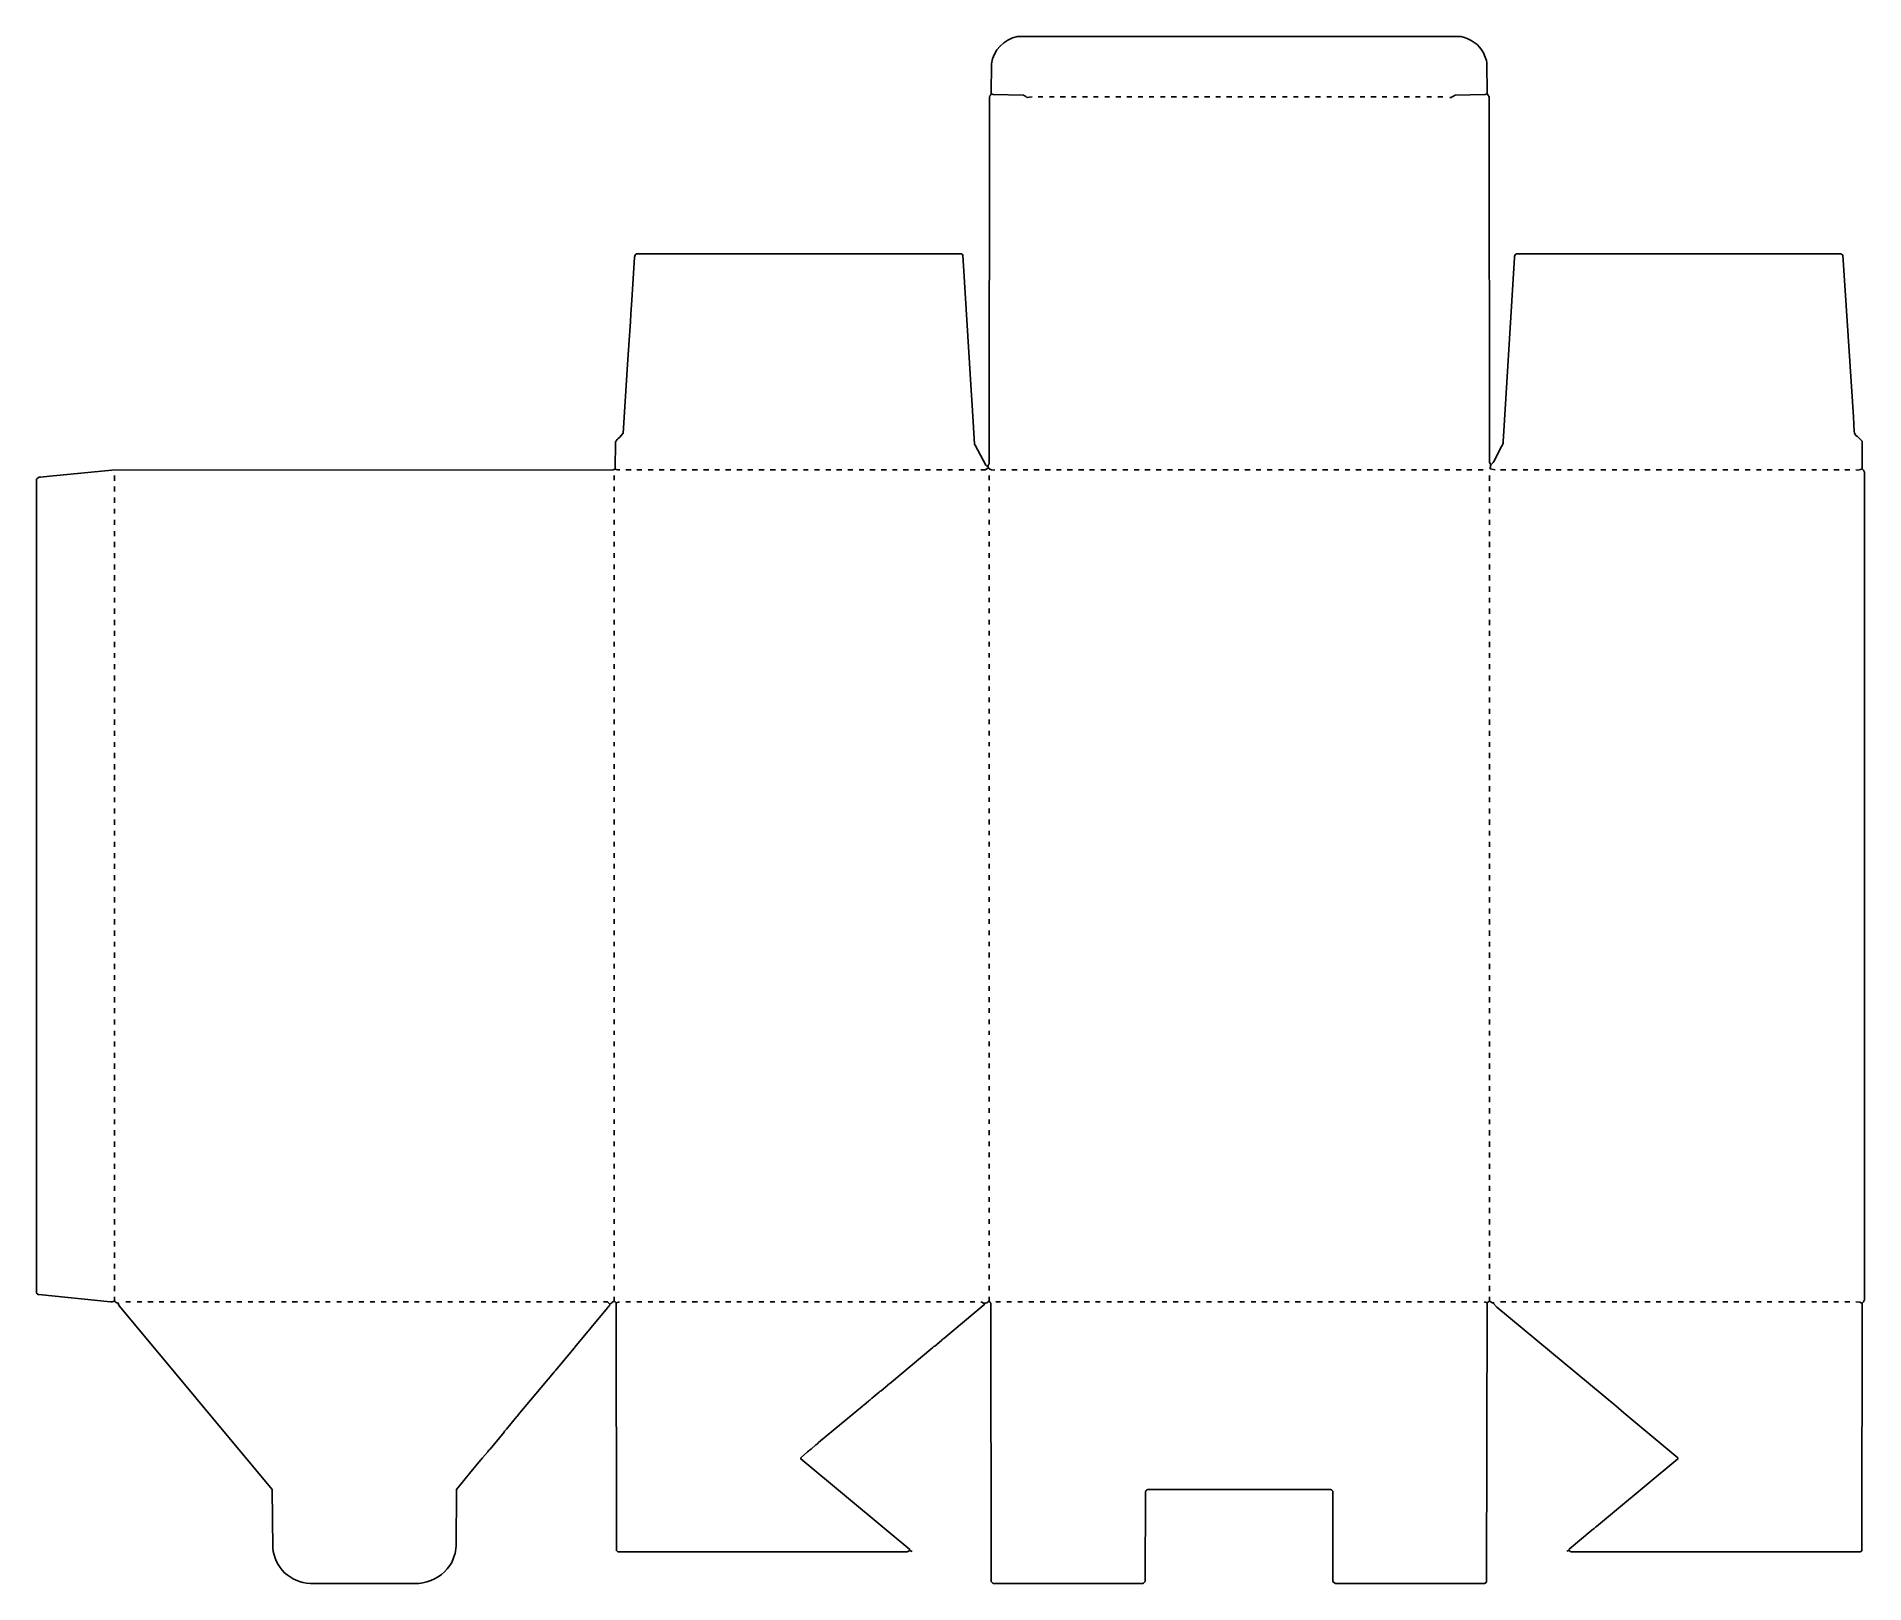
# Model space of a CAD drawing. Extents: x 449 to 4338, y 382 to 3673.
import ezdxf

# ---------------------------------------------------------------- set-up
doc = ezdxf.new("R2010")
doc.units = 0
doc.layers.get('0').update_dxf_attribs({"linetype": 'CONTINUOUS'})

msp = doc.modelspace()

# ---------------------------------------------------------------- linework, layer by layer
at = {"color": 7, "linetype": 'CONTINUOUS'}
for points in [[(3552, 2751), (3542, 2753, -0.064594), (3543, 2762, -0.091746), (3540.499357, 2767.000642), (3539.500643, 3543.999358, 0.15476), (3535, 3551), (3534.507459, 3617.992757), (3533.647059, 3621.911765), (3529.8, 3632.9), (3528.2, 3637.1, 0.230092), (3479, 3673), (2536, 3673, 0.317553), (2480.594595, 3615.067568), (2480, 3551), (2479, 3549, 0.091747), (2476.499358, 3543.99936), (2475.500642, 2765.00064), (2473, 2759)], [(2480, 3551), (2480.9, 3550.8), (2484.007459, 3549.492311), (2548.971066, 3548.030714, -0.173997), (2556, 3543), (2567, 3545)], [(1690, 2751, -0.130252), (1680, 2753), (1680.491233, 2809.99153, -0.114475), (1689, 2820), (1697, 2829), (1706.533074, 2975.029183), (1710.535398, 3037.030973), (1712.464602, 3065.969027), (1713.535398, 3083.030973), (1715.464602, 3111.969027), (1721.464602, 3203.969027, -0.220561), (1725, 3211), (2416, 3211), (2418, 3210), (2420, 3208), (2437.531034, 2920.972414), (2439.466926, 2889.029183), (2444.8, 2805.9), (2445.8, 2803.9), (2469, 2761), (2471, 2759), (2473, 2759), (2474, 2755, 0.250099), (2488, 2751)], [(3709, 452), (3714, 449), (4329, 449), (4331.5, 450.5), (4332.500952, 453.000949), (4333, 978), (4336, 981, -0.120666), (4338, 985), (4338, 2747, 0.085632), (4333, 2753), (4333, 2812), (4323, 2822, -0.324895), (4316.466926, 2833.029183), (4314.464602, 2864.030973), (4292, 3208), (4288, 3211), (3597, 3211, 0.253103), (3593.468966, 3202.972414), (3569.405405, 2810.932432, -0.184433), (3566, 2801), (3549.8, 2769.1, -0.064882), (3543, 2762)], [(1680, 2753), (1679.1, 2752.8), (1675.999532, 2751.499531), (609.000468, 2750.500469), (477.040984, 2737.54918), (457.044554, 2735.554455, 0.276244), (449, 2731), (449, 1000, 0.238075), (454.044554, 996.445545), (606, 981, 0.182521), (614.1, 982.8), (615, 983)], [(4320, 2751, 0.147058), (4333, 2753)], [(615, 992), (615, 983, 0.182228), (622, 978), (625.756098, 971.804878), (950.2, 582.1), (951.495935, 458.003999, 0.379406), (1031, 382), (1262, 382), (1270.95122, 383.439024, 0.20833), (1328, 420), (1332.2, 426.9), (1338.7, 444.1), (1339.3, 445.9), (1341.504166, 461.004098), (1342.8, 582.1), (1370, 616), (1393.8, 644.1, -0.1115), (1398, 649), (1408.8, 662.1, -0.071874), (1414, 668), (1443.8, 704.1, -0.071874), (1449, 710), (1471, 737, 0.150174), (1474, 741), (1548.8, 830.1, -0.071874), (1554, 836), (1592, 882, 0.184026), (1594, 885), (1663.8, 968.1, -0.1115), (1668, 973), (1669, 976), (1664, 981), (1655, 981)], [(1669, 976), (1673, 979, -0.216752), (1678, 982)], [(1678, 992), (1678, 982), (1679, 982), (1682, 979), (1682.7, 451.9), (1684.9, 449.7), (1686, 449), (2301, 449, -0.079147), (2307, 452)], [(2312, 450), (2307, 452), (2307, 454), (2261.195122, 492.243902), (2256.804878, 495.756098), (2075, 647), (2075, 649), (2076, 650), (2089, 662), (2092, 664, -0.083767), (2097, 668), (2107.1, 676.8, 0.071874), (2113, 682), (2206, 759, -0.150174), (2210, 762), (2219, 770, -0.115121), (2221.9, 772.2), (2224, 774, -0.083767), (2229, 778), (2242, 789, -0.150174), (2246, 792), (2260, 804, -0.150174), (2264, 807), (2356, 884, -0.162278), (2360, 887), (2374, 899, -0.083767), (2379, 903), (2463, 973, 0.216752), (2466, 978)], [(2458, 981), (2460.1, 980.2, 0.402281), (2474.1, 981.7), (2476, 982)], [(2476, 992), (2476, 982, -0.179093), (2479.500846, 976.999157), (2480, 386, 0.064594), (2485, 382), (2803, 382, 0.102486), (2807.502618, 386.002591), (2808.497382, 576.997409, -0.247708), (2813, 582), (3202, 582), (3204, 581), (3207, 578), (3207, 386), (3210.9, 382.8), (3212, 382), (3530, 382), (3531.1, 382.8), (3534, 385), (3535, 979)], [(3529, 981), (3531.1, 980.2, 0.438242), (3540, 983), (3540, 992)], [(3705, 451), (3709, 452), (3710, 455), (3758, 495), (3759, 496, -0.150174), (3763, 499, -0.09902), (3768, 503), (3806, 535), (3941, 647), (3941, 649), (3826.204918, 745.245902), (3814.795082, 754.754098), (3808.795082, 759.754098), (3556, 970), (3548, 978), (3548, 979)]]:
    msp.add_lwpolyline(points, format="xyb", dxfattribs=at)
for points in [[(2580, 3545), (2590, 3545)], [(2604, 3545), (2614, 3545)], [(2627, 3545), (2638, 3545)], [(2651, 3545), (2661, 3545)], [(2674, 3545), (2685, 3545)], [(2698, 3545), (2708, 3545)], [(2722, 3545), (2732, 3545)], [(2745, 3545), (2756, 3545)], [(2769, 3545), (2779, 3545)], [(2793, 3545), (2803, 3545)], [(2816, 3545), (2826, 3545)], [(2840, 3545), (2850, 3545)], [(2863, 3545), (2874, 3545)], [(2887, 3545), (2897, 3545)], [(2911, 3545), (2921, 3545)], [(2934, 3545), (2945, 3545)], [(2958, 3545), (2968, 3545)], [(2981, 3545), (2992, 3545)], [(3005, 3545), (3015, 3545)], [(3029, 3545), (3039, 3545)], [(3052, 3545), (3063, 3545)], [(3076, 3545), (3086, 3545)], [(3100, 3545), (3110, 3545)], [(3123, 3545), (3133, 3545)], [(3147, 3545), (3157, 3545)], [(3170, 3545), (3181, 3545)], [(3194, 3545), (3204, 3545)], [(3218, 3545), (3228, 3545)], [(3241, 3545), (3252, 3545)], [(3265, 3545), (3275, 3545)], [(3288, 3545), (3299, 3545)], [(3312, 3545), (3322, 3545)], [(3336, 3545), (3346, 3545)], [(3359, 3545), (3370, 3545)], [(3383, 3545), (3393, 3545)], [(3407, 3545), (3417, 3545)], [(3430, 3545), (3441, 3545)], [(3456, 3543), (3458.911765, 3543.352941), (3461, 3545), (3462.1, 3545.8), (3467.007572, 3548.507809), (3530.992428, 3549.492191), (3535, 3551)], [(615, 2728), (615, 2739)], [(1678, 2729), (1678, 2739)], [(1703, 2751), (1714, 2751)], [(1726, 2751), (1737, 2751)], [(1750, 2751), (1761, 2751)], [(1774, 2751), (1784, 2751)], [(1797, 2751), (1808, 2751)], [(1821, 2751), (1832, 2751)], [(1844, 2751), (1855, 2751)], [(1868, 2751), (1879, 2751)], [(1892, 2751), (1902, 2751)], [(1915, 2751), (1926, 2751)], [(1939, 2751), (1950, 2751)], [(1962, 2751), (1973, 2751)], [(1986, 2751), (1997, 2751)], [(2010, 2751), (2021, 2751)], [(2033, 2751), (2044, 2751)], [(2057, 2751), (2068, 2751)], [(2081, 2751), (2091, 2751)], [(2104, 2751), (2115, 2751)], [(2128, 2751), (2139, 2751)], [(2151, 2751), (2162, 2751)], [(2175, 2751), (2186, 2751)], [(2199, 2751), (2209, 2751)], [(2222, 2751), (2233, 2751)], [(2246, 2751), (2257, 2751)], [(2270, 2751), (2280, 2751)], [(2293, 2751), (2304, 2751)], [(2317, 2751), (2328, 2751)], [(2340, 2751), (2351, 2751)], [(2364, 2751), (2375, 2751)], [(2388, 2751), (2398, 2751)], [(2411, 2751), (2422, 2751)], [(2435, 2751), (2446, 2751)], [(2458, 2751), (2466.955446, 2751.445545), (2473.1, 2754.8), (2474, 2755)], [(2476, 2729), (2476, 2739)], [(2500, 2751), (2511, 2751)], [(2524, 2751), (2535, 2751)], [(2548, 2751), (2558, 2751)], [(2571, 2751), (2582, 2751)], [(2595, 2751), (2606, 2751)], [(2619, 2751), (2629, 2751)], [(2642, 2751), (2653, 2751)], [(2666, 2751), (2677, 2751)], [(2689, 2751), (2700, 2751)], [(2713, 2751), (2724, 2751)], [(2737, 2751), (2747, 2751)], [(2760, 2751), (2771, 2751)], [(2784, 2751), (2795, 2751)], [(2807, 2751), (2818, 2751)], [(2831, 2751), (2842, 2751)], [(2855, 2751), (2866, 2751)], [(2878, 2751), (2889, 2751)], [(2902, 2751), (2913, 2751)], [(2926, 2751), (2936, 2751)], [(2949, 2751), (2960, 2751)], [(2973, 2751), (2984, 2751)], [(2996, 2751), (3007, 2751)], [(3020, 2751), (3031, 2751)], [(3044, 2751), (3054, 2751)], [(3067, 2751), (3078, 2751)], [(3091, 2751), (3102, 2751)], [(3114, 2751), (3125, 2751)], [(3138, 2751), (3149, 2751)], [(3162, 2751), (3173, 2751)], [(3185, 2751), (3196, 2751)], [(3209, 2751), (3220, 2751)], [(3233, 2751), (3243, 2751)], [(3256, 2751), (3267, 2751)], [(3280, 2751), (3291, 2751)], [(3303, 2751), (3314, 2751)], [(3327, 2751), (3338, 2751)], [(3351, 2751), (3361, 2751)], [(3374, 2751), (3385, 2751)], [(3398, 2751), (3409, 2751)], [(3422, 2751), (3432, 2751)], [(3445, 2751), (3456, 2751)], [(3469, 2751), (3480, 2751)], [(3492, 2751), (3503, 2751)], [(3516, 2751), (3527, 2751)], [(3540, 2728), (3540, 2739)], [(3564, 2751), (3575, 2751)], [(3588, 2751), (3599, 2751)], [(3612, 2751), (3622, 2751)], [(3635, 2751), (3646, 2751)], [(3659, 2751), (3670, 2751)], [(3682, 2751), (3693, 2751)], [(3706, 2751), (3717, 2751)], [(3730, 2751), (3740, 2751)], [(3753, 2751), (3764, 2751)], [(3777, 2751), (3788, 2751)], [(3801, 2751), (3811, 2751)], [(3824, 2751), (3835, 2751)], [(3848, 2751), (3859, 2751)], [(3871, 2751), (3882, 2751)], [(3895, 2751), (3906, 2751)], [(3919, 2751), (3929, 2751)], [(3942, 2751), (3953, 2751)], [(3966, 2751), (3977, 2751)], [(3989, 2751), (4000, 2751)], [(4013, 2751), (4024, 2751)], [(4037, 2751), (4047, 2751)], [(4060, 2751), (4071, 2751)], [(4084, 2751), (4095, 2751)], [(4108, 2751), (4118, 2751)], [(4131, 2751), (4142, 2751)], [(4155, 2751), (4166, 2751)], [(4178, 2751), (4189, 2751)], [(4202, 2751), (4213, 2751)], [(4226, 2751), (4236, 2751)], [(4249, 2751), (4260, 2751)], [(4273, 2751), (4284, 2751)], [(4296, 2751), (4307, 2751)], [(615, 2705), (615, 2716)], [(615, 2681), (615, 2692)], [(1678, 2706), (1678, 2716)], [(1678, 2682), (1678, 2692)], [(2476, 2706), (2476, 2716)], [(2476, 2682), (2476, 2692)], [(3540, 2705), (3540, 2716)], [(3540, 2681), (3540, 2692)], [(615, 2658), (615, 2668)], [(615, 2634), (615, 2645)], [(1678, 2659), (1678, 2668)], [(1678, 2635), (1678, 2645)], [(2476, 2659), (2476, 2668)], [(2476, 2635), (2476, 2645)], [(3540, 2658), (3540, 2668)], [(3540, 2634), (3540, 2645)], [(615, 2610), (615, 2621)], [(1678, 2611), (1678, 2621)], [(2476, 2611), (2476, 2621)], [(3540, 2610), (3540, 2621)], [(615, 2587), (615, 2598)], [(615, 2563), (615, 2574)], [(1678, 2588), (1678, 2598)], [(1678, 2564), (1678, 2574)], [(2476, 2588), (2476, 2598)], [(2476, 2564), (2476, 2574)], [(3540, 2587), (3540, 2598)], [(3540, 2563), (3540, 2574)], [(615, 2539), (615, 2550)], [(1678, 2540), (1678, 2550)], [(2476, 2540), (2476, 2550)], [(3540, 2539), (3540, 2550)], [(615, 2516), (615, 2527)], [(615, 2492), (615, 2503)], [(1678, 2517), (1678, 2527)], [(1678, 2493), (1678, 2503)], [(2476, 2517), (2476, 2527)], [(2476, 2493), (2476, 2503)], [(3540, 2516), (3540, 2527)], [(3540, 2492), (3540, 2503)], [(615, 2469), (615, 2479)], [(615, 2445), (615, 2456)], [(1678, 2470), (1678, 2479)], [(1678, 2446), (1678, 2456)], [(2476, 2470), (2476, 2479)], [(2476, 2446), (2476, 2456)], [(3540, 2469), (3540, 2479)], [(3540, 2445), (3540, 2456)], [(615, 2421), (615, 2432)], [(1678, 2422), (1678, 2432)], [(2476, 2422), (2476, 2432)], [(3540, 2421), (3540, 2432)], [(615, 2398), (615, 2409)], [(615, 2374), (615, 2385)], [(1678, 2399), (1678, 2409)], [(1678, 2375), (1678, 2385)], [(2476, 2399), (2476, 2409)], [(2476, 2375), (2476, 2385)], [(3540, 2398), (3540, 2409)], [(3540, 2374), (3540, 2385)], [(615, 2351), (615, 2361)], [(615, 2327), (615, 2338)], [(1678, 2352), (1678, 2361)], [(1678, 2328), (1678, 2338)], [(2476, 2352), (2476, 2361)], [(2476, 2328), (2476, 2338)], [(3540, 2351), (3540, 2361)], [(3540, 2327), (3540, 2338)], [(615, 2303), (615, 2314)], [(1678, 2304), (1678, 2314)], [(2476, 2304), (2476, 2314)], [(3540, 2303), (3540, 2314)], [(615, 2280), (615, 2290)], [(615, 2256), (615, 2267)], [(1678, 2281), (1678, 2290)], [(1678, 2257), (1678, 2267)], [(2476, 2281), (2476, 2290)], [(2476, 2257), (2476, 2267)], [(3540, 2280), (3540, 2290)], [(3540, 2256), (3540, 2267)], [(615, 2232), (615, 2243)], [(615, 2209), (615, 2220)], [(1678, 2233), (1678, 2243)], [(1678, 2210), (1678, 2220)], [(2476, 2233), (2476, 2243)], [(2476, 2210), (2476, 2220)], [(3540, 2232), (3540, 2243)], [(3540, 2209), (3540, 2220)], [(615, 2185), (615, 2196)], [(1678, 2186), (1678, 2196)], [(2476, 2186), (2476, 2196)], [(3540, 2185), (3540, 2196)], [(615, 2162), (615, 2172)], [(615, 2138), (615, 2149)], [(1678, 2163), (1678, 2172)], [(1678, 2139), (1678, 2149)], [(2476, 2163), (2476, 2172)], [(2476, 2139), (2476, 2149)], [(3540, 2162), (3540, 2172)], [(3540, 2138), (3540, 2149)], [(615, 2114), (615, 2125)], [(615, 2091), (615, 2102)], [(1678, 2115), (1678, 2125)], [(1678, 2092), (1678, 2102)], [(2476, 2115), (2476, 2125)], [(2476, 2092), (2476, 2102)], [(3540, 2114), (3540, 2125)], [(3540, 2091), (3540, 2102)], [(615, 2067), (615, 2078)], [(1678, 2068), (1678, 2078)], [(2476, 2068), (2476, 2078)], [(3540, 2067), (3540, 2078)], [(615, 2044), (615, 2054)], [(615, 2020), (615, 2031)], [(1678, 2045), (1678, 2054)], [(1678, 2021), (1678, 2031)], [(2476, 2045), (2476, 2054)], [(2476, 2021), (2476, 2031)], [(3540, 2044), (3540, 2054)], [(3540, 2020), (3540, 2031)], [(615, 1996), (615, 2007)], [(1678, 1997), (1678, 2007)], [(2476, 1997), (2476, 2007)], [(3540, 1996), (3540, 2007)], [(615, 1973), (615, 1983)], [(615, 1949), (615, 1960)], [(1678, 1974), (1678, 1983)], [(1678, 1950), (1678, 1960)], [(2476, 1974), (2476, 1983)], [(2476, 1950), (2476, 1960)], [(3540, 1973), (3540, 1983)], [(3540, 1949), (3540, 1960)], [(615, 1925), (615, 1936)], [(615, 1902), (615, 1913)], [(1678, 1926), (1678, 1936)], [(1678, 1903), (1678, 1913)], [(2476, 1926), (2476, 1936)], [(2476, 1903), (2476, 1913)], [(3540, 1925), (3540, 1936)], [(3540, 1902), (3540, 1913)], [(615, 1878), (615, 1889)], [(1678, 1879), (1678, 1889)], [(2476, 1879), (2476, 1889)], [(3540, 1878), (3540, 1889)], [(615, 1855), (615, 1865)], [(615, 1831), (615, 1842)], [(1678, 1856), (1678, 1865)], [(1678, 1832), (1678, 1842)], [(2476, 1856), (2476, 1865)], [(2476, 1832), (2476, 1842)], [(3540, 1855), (3540, 1865)], [(3540, 1831), (3540, 1842)], [(615, 1807), (615, 1818)], [(615, 1784), (615, 1795)], [(1678, 1808), (1678, 1818)], [(1678, 1785), (1678, 1795)], [(2476, 1808), (2476, 1818)], [(2476, 1785), (2476, 1795)], [(3540, 1807), (3540, 1818)], [(3540, 1784), (3540, 1795)], [(615, 1760), (615, 1771)], [(1678, 1761), (1678, 1771)], [(2476, 1761), (2476, 1771)], [(3540, 1760), (3540, 1771)], [(615, 1737), (615, 1747)], [(615, 1713), (615, 1724)], [(1678, 1738), (1678, 1747)], [(1678, 1714), (1678, 1724)], [(2476, 1738), (2476, 1747)], [(2476, 1714), (2476, 1724)], [(3540, 1737), (3540, 1747)], [(3540, 1713), (3540, 1724)], [(615, 1689), (615, 1700)], [(615, 1666), (615, 1676)], [(1678, 1690), (1678, 1700)], [(1678, 1667), (1678, 1676)], [(2476, 1690), (2476, 1700)], [(2476, 1667), (2476, 1676)], [(3540, 1689), (3540, 1700)], [(3540, 1666), (3540, 1676)], [(615, 1642), (615, 1653)], [(1678, 1643), (1678, 1653)], [(2476, 1643), (2476, 1653)], [(3540, 1642), (3540, 1653)], [(615, 1618), (615, 1629)], [(615, 1595), (615, 1606)], [(1678, 1619), (1678, 1629)], [(1678, 1596), (1678, 1606)], [(2476, 1619), (2476, 1629)], [(2476, 1596), (2476, 1606)], [(3540, 1618), (3540, 1629)], [(3540, 1595), (3540, 1606)], [(615, 1571), (615, 1582)], [(615, 1548), (615, 1558)], [(1678, 1572), (1678, 1582)], [(1678, 1549), (1678, 1558)], [(2476, 1572), (2476, 1582)], [(2476, 1549), (2476, 1558)], [(3540, 1571), (3540, 1582)], [(3540, 1548), (3540, 1558)], [(615, 1524), (615, 1535)], [(1678, 1525), (1678, 1535)], [(2476, 1525), (2476, 1535)], [(3540, 1524), (3540, 1535)], [(615, 1500), (615, 1511)], [(615, 1477), (615, 1488)], [(1678, 1501), (1678, 1511)], [(1678, 1478), (1678, 1488)], [(2476, 1501), (2476, 1511)], [(2476, 1478), (2476, 1488)], [(3540, 1500), (3540, 1511)], [(3540, 1477), (3540, 1488)], [(615, 1453), (615, 1464)], [(615, 1430), (615, 1440)], [(1678, 1454), (1678, 1464)], [(1678, 1431), (1678, 1440)], [(2476, 1454), (2476, 1464)], [(2476, 1431), (2476, 1440)], [(3540, 1453), (3540, 1464)], [(3540, 1430), (3540, 1440)], [(615, 1406), (615, 1417)], [(1678, 1407), (1678, 1417)], [(2476, 1407), (2476, 1417)], [(3540, 1406), (3540, 1417)], [(615, 1382), (615, 1393)], [(615, 1359), (615, 1369)], [(1678, 1383), (1678, 1393)], [(1678, 1360), (1678, 1369)], [(2476, 1383), (2476, 1393)], [(2476, 1360), (2476, 1369)], [(3540, 1382), (3540, 1393)], [(3540, 1359), (3540, 1369)], [(615, 1335), (615, 1346)], [(1678, 1336), (1678, 1346)], [(2476, 1336), (2476, 1346)], [(3540, 1335), (3540, 1346)], [(615, 1311), (615, 1322)], [(615, 1288), (615, 1299)], [(1678, 1312), (1678, 1322)], [(1678, 1289), (1678, 1299)], [(2476, 1312), (2476, 1322)], [(2476, 1289), (2476, 1299)], [(3540, 1311), (3540, 1322)], [(3540, 1288), (3540, 1299)], [(615, 1264), (615, 1275)], [(615, 1241), (615, 1251)], [(1678, 1265), (1678, 1275)], [(1678, 1242), (1678, 1251)], [(2476, 1265), (2476, 1275)], [(2476, 1242), (2476, 1251)], [(3540, 1264), (3540, 1275)], [(3540, 1241), (3540, 1251)], [(615, 1217), (615, 1228)], [(1678, 1218), (1678, 1228)], [(2476, 1218), (2476, 1228)], [(3540, 1217), (3540, 1228)], [(615, 1193), (615, 1204)], [(615, 1170), (615, 1181)], [(1678, 1194), (1678, 1204)], [(1678, 1171), (1678, 1181)], [(2476, 1194), (2476, 1204)], [(2476, 1171), (2476, 1181)], [(3540, 1193), (3540, 1204)], [(3540, 1170), (3540, 1181)], [(615, 1146), (615, 1157)], [(615, 1122), (615, 1133)], [(1678, 1147), (1678, 1157)], [(1678, 1123), (1678, 1133)], [(2476, 1147), (2476, 1157)], [(2476, 1123), (2476, 1133)], [(3540, 1146), (3540, 1157)], [(3540, 1122), (3540, 1133)], [(615, 1099), (615, 1110)], [(1678, 1100), (1678, 1110)], [(2476, 1100), (2476, 1110)], [(3540, 1099), (3540, 1110)], [(615, 1075), (615, 1086)], [(615, 1052), (615, 1062)], [(1678, 1076), (1678, 1086)], [(1678, 1053), (1678, 1062)], [(2476, 1076), (2476, 1086)], [(2476, 1053), (2476, 1062)], [(3540, 1075), (3540, 1086)], [(3540, 1052), (3540, 1062)], [(615, 1028), (615, 1039)], [(615, 1004), (615, 1015)], [(1678, 1029), (1678, 1039)], [(1678, 1005), (1678, 1015)], [(2476, 1029), (2476, 1039)], [(2476, 1005), (2476, 1015)], [(3540, 1028), (3540, 1039)], [(3540, 1004), (3540, 1015)], [(622, 978), (624, 979)], [(639, 981), (649, 981)], [(663, 981), (673, 981)], [(686, 981), (697, 981)], [(710, 981), (720, 981)], [(734, 981), (744, 981)], [(757, 981), (767, 981)], [(781, 981), (791, 981)], [(804, 981), (815, 981)], [(828, 981), (838, 981)], [(852, 981), (862, 981)], [(875, 981), (886, 981)], [(899, 981), (909, 981)], [(922, 981), (933, 981)], [(946, 981), (956, 981)], [(970, 981), (980, 981)], [(993, 981), (1004, 981)], [(1017, 981), (1027, 981)], [(1041, 981), (1051, 981)], [(1064, 981), (1074, 981)], [(1088, 981), (1098, 981)], [(1111, 981), (1122, 981)], [(1135, 981), (1145, 981)], [(1159, 981), (1169, 981)], [(1182, 981), (1193, 981)], [(1206, 981), (1216, 981)], [(1229, 981), (1240, 981)], [(1253, 981), (1263, 981)], [(1277, 981), (1287, 981)], [(1300, 981), (1311, 981)], [(1324, 981), (1334, 981)], [(1348, 981), (1358, 981)], [(1371, 981), (1381, 981)], [(1395, 981), (1405, 981)], [(1418, 981), (1429, 981)], [(1442, 981), (1452, 981)], [(1466, 981), (1476, 981)], [(1489, 981), (1500, 981)], [(1513, 981), (1523, 981)], [(1536, 981), (1547, 981)], [(1560, 981), (1570, 981)], [(1584, 981), (1594, 981)], [(1607, 981), (1618, 981)], [(1631, 981), (1641, 981)], [(1682, 979), (1689, 981)], [(1703, 981), (1713, 981)], [(1726, 981), (1737, 981)], [(1750, 981), (1760, 981)], [(1774, 981), (1784, 981)], [(1797, 981), (1807, 981)], [(1821, 981), (1831, 981)], [(1844, 981), (1855, 981)], [(1868, 981), (1878, 981)], [(1892, 981), (1902, 981)], [(1915, 981), (1926, 981)], [(1939, 981), (1949, 981)], [(1962, 981), (1973, 981)], [(1986, 981), (1996, 981)], [(2010, 981), (2020, 981)], [(2033, 981), (2044, 981)], [(2057, 981), (2067, 981)], [(2081, 981), (2091, 981)], [(2104, 981), (2115, 981)], [(2128, 981), (2138, 981)], [(2151, 981), (2162, 981)], [(2175, 981), (2185, 981)], [(2199, 981), (2209, 981)], [(2222, 981), (2233, 981)], [(2246, 981), (2256, 981)], [(2270, 981), (2280, 981)], [(2293, 981), (2303, 981)], [(2317, 981), (2327, 981)], [(2340, 981), (2351, 981)], [(2364, 981), (2374, 981)], [(2388, 981), (2398, 981)], [(2411, 981), (2422, 981)], [(2435, 981), (2445, 981)], [(2490, 981), (2500, 981)], [(2513, 981), (2523, 981)], [(2537, 981), (2547, 981)], [(2560, 981), (2571, 981)], [(2584, 981), (2594, 981)], [(2608, 981), (2618, 981)], [(2631, 981), (2642, 981)], [(2655, 981), (2665, 981)], [(2678, 981), (2689, 981)], [(2702, 981), (2712, 981)], [(2726, 981), (2736, 981)], [(2749, 981), (2760, 981)], [(2773, 981), (2783, 981)], [(2797, 981), (2807, 981)], [(2820, 981), (2830, 981)], [(2844, 981), (2854, 981)], [(2867, 981), (2878, 981)], [(2891, 981), (2901, 981)], [(2915, 981), (2925, 981)], [(2938, 981), (2949, 981)], [(2962, 981), (2972, 981)], [(2985, 981), (2996, 981)], [(3009, 981), (3019, 981)], [(3033, 981), (3043, 981)], [(3056, 981), (3067, 981)], [(3080, 981), (3090, 981)], [(3104, 981), (3114, 981)], [(3127, 981), (3138, 981)], [(3151, 981), (3161, 981)], [(3174, 981), (3185, 981)], [(3198, 981), (3208, 981)], [(3222, 981), (3232, 981)], [(3245, 981), (3256, 981)], [(3269, 981), (3279, 981)], [(3293, 981), (3303, 981)], [(3316, 981), (3326, 981)], [(3340, 981), (3350, 981)], [(3363, 981), (3374, 981)], [(3387, 981), (3397, 981)], [(3411, 981), (3421, 981)], [(3434, 981), (3445, 981)], [(3458, 981), (3468, 981)], [(3481, 981), (3492, 981)], [(3505, 981), (3515, 981)], [(3550, 980), (3549, 979), (3546, 979), (3541.1, 982.2), (3540, 983)], [(3564, 981), (3575, 981)], [(3588, 981), (3598, 981)], [(3612, 981), (3622, 981)], [(3635, 981), (3646, 981)], [(3659, 981), (3669, 981)], [(3682, 981), (3693, 981)], [(3706, 981), (3716, 981)], [(3730, 981), (3740, 981)], [(3753, 981), (3764, 981)], [(3777, 981), (3787, 981)], [(3801, 981), (3811, 981)], [(3824, 981), (3834, 981)], [(3848, 981), (3858, 981)], [(3871, 981), (3882, 981)], [(3895, 981), (3905, 981)], [(3919, 981), (3929, 981)], [(3942, 981), (3953, 981)], [(3966, 981), (3976, 981)], [(3989, 981), (4000, 981)], [(4013, 981), (4023, 981)], [(4037, 981), (4047, 981)], [(4060, 981), (4071, 981)], [(4084, 981), (4094, 981)], [(4108, 981), (4118, 981)], [(4131, 981), (4141, 981)], [(4155, 981), (4165, 981)], [(4178, 981), (4189, 981)], [(4202, 981), (4212, 981)], [(4226, 981), (4236, 981)], [(4249, 981), (4260, 981)], [(4273, 981), (4283, 981)], [(4296, 981), (4307, 981)], [(4333, 978), (4332.153846, 978.230769), (4327.95122, 980.560976), (4320, 981)]]:
    msp.add_lwpolyline(points, dxfattribs=at)

doc.saveas('drawing.dxf')
